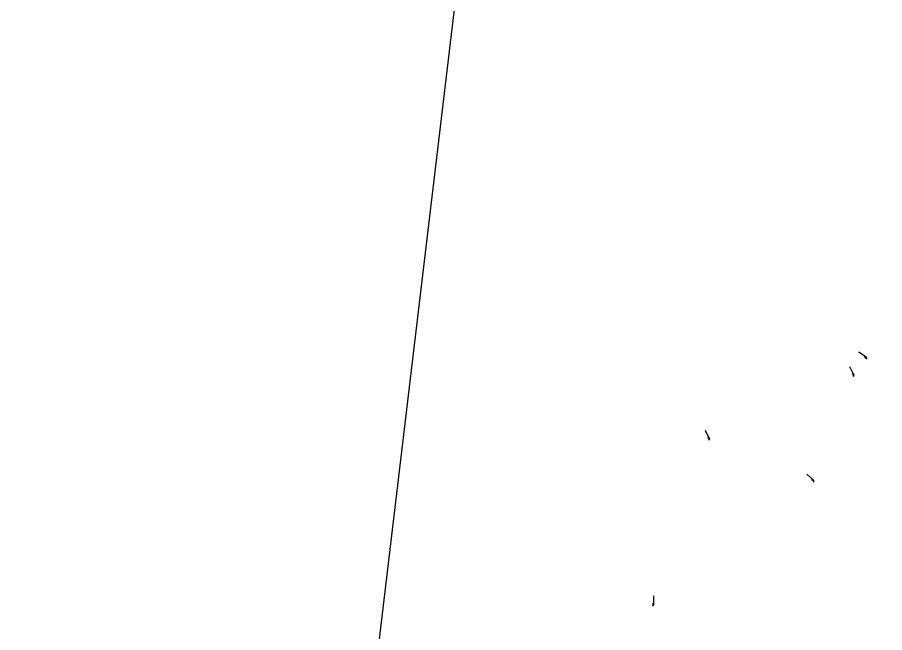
# Model space of a CAD drawing. Header units: millimetres. Extents: x 219390 to 221240, y 444648 to 450301.
# Drawn here: x 219390 to 220316, y 448046 to 448703 of the extents above; entities that cross this region are included whole.
import ezdxf

# ---------------------------------------------------------------- set-up
doc = ezdxf.new("R2010")
doc.units = ezdxf.units.MM
doc.layers.add('[도면]소단측구', color=5, linetype='Continuous')
doc.layers.add('cen', color=1, linetype='Continuous')
doc.linetypes.add('E-WFLOW04', pattern='A,1.5,[32,kscals.shx,S=0.1,R=0,X=0,Y=0],0', length=1.5)

# ---------------------------------------------------------------- blocks, each defined once
blk = doc.blocks.new('A$C31C57068')
at = {"layer": '[도면]소단측구', "color": 4, "ltscale": 8}
blk.add_line((-0.66, -0.16), (0.81, 0.25), dxfattribs=at)
at = {"layer": '[도면]소단측구', "color": 4, "ltscale": 8, "flags": 128}
for points in [[(-0.47, -0.11), (-0.73, 0.04)], [(-0.28, -0.05), (-0.54, 0.1)], [(-0.66, -0.16), (-0.93, -0.01)]]:
    blk.add_lwpolyline(points, dxfattribs=at)
at = {"layer": '[도면]소단측구', "color": 4, "ltscale": 8}
blk.add_solid([(0.81, 0.25), (0.12, 0.06), (0.07, 0.23), (0.81, 0.25)], dxfattribs=at)

msp = doc.modelspace()

# ---------------------------------------------------------------- linework, layer by layer
at = {"layer": 'cen', "color": 2}
msp.add_lwpolyline([(219389.95, 444790.55), (220045.97, 450300.59), (221240.35, 450158.39), (220584.33, 444648.35)], close=True, dxfattribs=at)

# ---------------------------------------------------------------- block references
at = {"layer": '[도면]소단측구', "color": 4, "linetype": 'E-WFLOW04', "ltscale": 9}
for p, xscale, yscale, zscale, rotation in [((220293.52, 448342.61, 371), 6.399999999891236, 6.399999999891236, 6.399999999891236, 128.1646222722075), ((220281.87, 448325.15, 371), 6.399999999891237, 6.399999999891237, 6.399999999891237, 99.36847915470338), ((220127.56, 448256.84, 371), 6.399999999891237, 6.399999999891237, 6.399999999891237, 99.36847915470338), ((220237.38, 448211.75, 371), 6.399999999891237, 6.399999999891237, 6.399999999891237, 122.0085329331342), ((220070.05, 448079.73, 191), 6.399999999891236, 6.399999999891236, 6.399999999891236, 73.17205241218028)]:
    msp.add_blockref('A$C31C57068', p, dxfattribs=dict(at, xscale=xscale, yscale=yscale, zscale=zscale, rotation=rotation))

doc.saveas('drawing.dxf')
